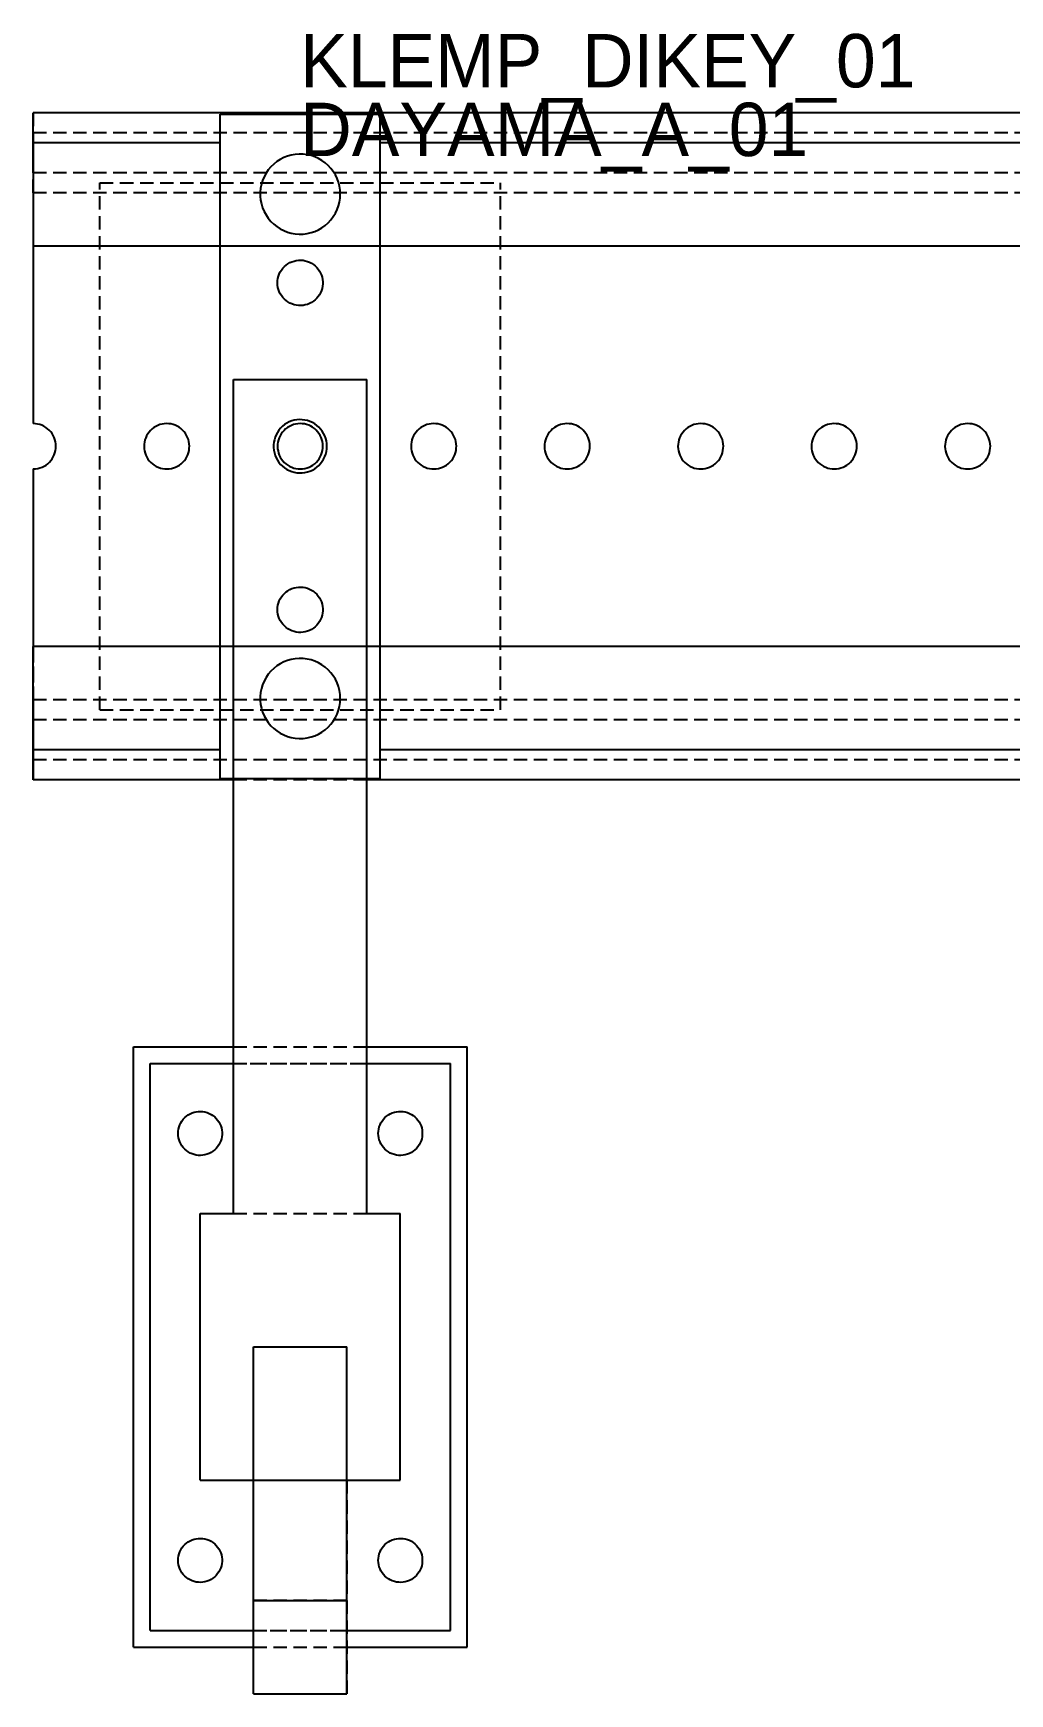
# Model space of a CAD drawing. Header units: metres. Extents: x -200 to 3000, y -1652 to 380.
# Drawn here: x 150 to 296.3, y -187 to 61.9 of the extents above; entities that cross this region are included whole.
import ezdxf

# ---------------------------------------------------------------- set-up
doc = ezdxf.new("R2010")
doc.units = ezdxf.units.M
doc.linetypes.add('DASHED2', pattern=[3, 2, -1])
for name, color, linetype in [('GIZLI', 8, 'DASHED2'), ('GORUNEN', 7, 'Continuous'), ('TEGET', 9, 'Continuous'), ('YAZI', 3, 'Continuous')]:
    doc.layers.add(name, color=color, linetype=linetype)

msp = doc.modelspace()

# ---------------------------------------------------------------- linework, layer by layer
at = {"layer": 'GIZLI'}
for points in [[(150, 47), (150, 50)], [(2090, 50), (150, 50)], [(150, 50), (150, 47)], [(150, 50), (150, 46.514)], [(150, 47), (150, 50)], [(150, 50), (150, 46.514)], [(2090, 50), (150, 50)], [(2090, 50), (150, 50)], [(150, 50), (150, 47)], [(150, 50), (150, 45.5)], [(178, -49.8), (178, 49.8)], [(178, 49.8), (202, 49.8)], [(202, -49.8), (202, 49.8)], [(2090, 47), (150, 47)], [(150, 45.5), (150, 47)], [(2090, 47), (150, 47)], [(150, 47), (150, 45.838)], [(2090, 47), (150, 47)], [(150, 45.838), (150, 47)], [(150, 47), (150, 45.5)], [(2090, 47), (150, 47)], [(150, 45.838), (150, 46.514)], [(150, 43.711), (150, 46.514)], [(150, 46.514), (150, 43.711)], [(150, 46.514), (150, 45.838)], [(150, 45.838), (150, 43.035)], [(150, 43.035), (150, 45.838)], [(150, 45.5), (150, 30)], [(150, 45.5), (150, 30)], [(150, 45.5), (150, 3.4)], [(150, 43.711), (150, 43.035)], [(150, 43.711), (150, 43.035)], [(150, 43.711), (150, 41)], [(150, 41), (150, 43.711)], [(150, 43.035), (150, 38)], [(150, 38), (150, 43.035)], [(196, 37.8), (195.97, 38.397), (195.881, 38.989), (195.733, 39.569), (195.529, 40.131), (195.269, 40.67), (194.957, 41.18), (194.596, 41.657), (194.189, 42.095), (193.741, 42.491), (193.255, 42.84), (192.737, 43.139), (192.192, 43.385), (191.625, 43.576), (191.042, 43.709), (190.448, 43.783), (189.85, 43.798), (189.254, 43.753), (188.665, 43.65), (188.089, 43.488), (187.532, 43.269), (187, 42.996), (186.498, 42.672), (186.03, 42.299), (185.602, 41.881), (185.217, 41.423), (184.88, 40.929), (184.594, 40.403), (184.362, 39.852), (184.186, 39.281), (184.067, 38.694), (184.007, 38.099), (184.007, 37.501), (184.067, 36.906), (184.186, 36.319), (184.362, 35.748), (184.594, 35.197), (184.88, 34.671), (185.217, 34.177), (185.602, 33.719), (186.03, 33.301), (186.498, 32.928), (187, 32.604), (187.532, 32.331), (188.089, 32.112), (188.665, 31.95), (189.254, 31.847), (189.85, 31.802), (190.448, 31.817), (191.042, 31.891), (191.625, 32.024), (192.192, 32.215), (192.737, 32.461), (193.255, 32.76), (193.741, 33.109), (194.189, 33.505), (194.596, 33.943), (194.957, 34.42), (195.269, 34.93), (195.529, 35.469), (195.733, 36.031), (195.881, 36.611), (195.97, 37.203), (196, 37.8)], [(196, 37.8), (195.97, 38.397), (195.881, 38.989), (195.733, 39.569), (195.529, 40.131), (195.269, 40.67), (194.957, 41.18), (194.596, 41.657), (194.189, 42.095), (193.741, 42.491), (193.255, 42.84), (192.737, 43.139), (192.192, 43.385), (191.625, 43.576), (191.042, 43.709), (190.448, 43.783), (189.85, 43.798), (189.254, 43.753), (188.665, 43.65), (188.089, 43.488), (187.532, 43.269), (187, 42.996), (186.498, 42.672), (186.03, 42.299), (185.602, 41.881), (185.217, 41.423), (184.88, 40.929), (184.594, 40.403), (184.362, 39.852), (184.186, 39.281), (184.067, 38.694), (184.007, 38.099), (184.007, 37.501), (184.067, 36.906), (184.186, 36.319), (184.362, 35.748), (184.594, 35.197), (184.88, 34.671), (185.217, 34.177), (185.602, 33.719), (186.03, 33.301), (186.498, 32.928), (187, 32.604), (187.532, 32.331), (188.089, 32.112), (188.665, 31.95), (189.254, 31.847), (189.85, 31.802), (190.448, 31.817), (191.042, 31.891), (191.625, 32.024), (192.192, 32.215), (192.737, 32.461), (193.255, 32.76), (193.741, 33.109), (194.189, 33.505), (194.596, 33.943), (194.957, 34.42), (195.269, 34.93), (195.529, 35.469), (195.733, 36.031), (195.881, 36.611), (195.97, 37.203), (196, 37.8)], [(2090, 41), (150, 41)], [(2090, 38), (150, 38)], [(160, -39.5), (160, 39.5)], [(160, -39.5), (160, 39.5)], [(160, 39.5), (220, 39.5)], [(160, 39.5), (220, 39.5)], [(220, -39.5), (220, 39.5)], [(220, -39.5), (220, 39.5)], [(2090, 30), (150, 30)], [(202, 30), (178, 30)], [(186.6, 24.5), (186.617, 24.839), (186.667, 25.174), (186.751, 25.502), (186.867, 25.821), (187.014, 26.126), (187.191, 26.415), (187.395, 26.685), (187.626, 26.934), (187.88, 27.158), (188.155, 27.356), (188.449, 27.526), (188.758, 27.665), (189.079, 27.773), (189.41, 27.848), (189.746, 27.89), (190.085, 27.899), (190.423, 27.874), (190.757, 27.815), (191.083, 27.723), (191.398, 27.599), (191.7, 27.444), (191.985, 27.261), (192.25, 27.049), (192.492, 26.813), (192.71, 26.553), (192.901, 26.273), (193.063, 25.975), (193.195, 25.663), (193.295, 25.339), (193.362, 25.007), (193.396, 24.669), (193.396, 24.331), (193.362, 23.993), (193.295, 23.661), (193.195, 23.337), (193.063, 23.025), (192.901, 22.727), (192.71, 22.447), (192.492, 22.187), (192.25, 21.951), (191.985, 21.739), (191.7, 21.556), (191.398, 21.401), (191.083, 21.277), (190.757, 21.185), (190.423, 21.126), (190.085, 21.101), (189.746, 21.11), (189.41, 21.152), (189.079, 21.227), (188.758, 21.335), (188.449, 21.474), (188.155, 21.644), (187.88, 21.842), (187.626, 22.066), (187.395, 22.315), (187.191, 22.585), (187.014, 22.874), (186.867, 23.179), (186.751, 23.498), (186.667, 23.826), (186.617, 24.161), (186.6, 24.5)], [(186.6, 24.5), (186.617, 24.839), (186.667, 25.174), (186.751, 25.502), (186.867, 25.821), (187.014, 26.126), (187.191, 26.415), (187.395, 26.685), (187.626, 26.934), (187.88, 27.158), (188.155, 27.356), (188.449, 27.526), (188.758, 27.665), (189.079, 27.773), (189.41, 27.848), (189.746, 27.89), (190.085, 27.899), (190.423, 27.874), (190.757, 27.815), (191.083, 27.723), (191.398, 27.599), (191.7, 27.444), (191.985, 27.261), (192.25, 27.049), (192.492, 26.813), (192.71, 26.553), (192.901, 26.273), (193.063, 25.975), (193.195, 25.663), (193.295, 25.339), (193.362, 25.007), (193.396, 24.669), (193.396, 24.331), (193.362, 23.993), (193.295, 23.661), (193.195, 23.337), (193.063, 23.025), (192.901, 22.727), (192.71, 22.447), (192.492, 22.187), (192.25, 21.951), (191.985, 21.739), (191.7, 21.556), (191.398, 21.401), (191.083, 21.277), (190.757, 21.185), (190.423, 21.126), (190.085, 21.101), (189.746, 21.11), (189.41, 21.152), (189.079, 21.227), (188.758, 21.335), (188.449, 21.474), (188.155, 21.644), (187.88, 21.842), (187.626, 22.066), (187.395, 22.315), (187.191, 22.585), (187.014, 22.874), (186.867, 23.179), (186.751, 23.498), (186.667, 23.826), (186.617, 24.161), (186.6, 24.5)], [(180, -115), (180, 10)], [(180, 10), (200, 10)], [(200, -115), (200, 10)], [(151.63, -2.984), (151.914, -2.81), (152.179, -2.61), (152.424, -2.385), (152.645, -2.136), (152.841, -1.868), (153.01, -1.581), (153.15, -1.28), (153.26, -0.966), (153.339, -0.643), (153.385, -0.314), (153.4, 0.018), (153.382, 0.35), (153.331, 0.679), (153.249, 1.001), (153.136, 1.314), (152.993, 1.614), (152.821, 1.898), (152.622, 2.165), (152.398, 2.411), (152.151, 2.633), (151.883, 2.831), (151.598, 3.001), (151.297, 3.143), (150.984, 3.255), (150.661, 3.335), (150.332, 3.384), (150, 3.4)], [(168.37, 2.984), (168.085, 2.81), (167.819, 2.608), (167.574, 2.382), (167.352, 2.133), (167.156, 1.863), (166.987, 1.575), (166.847, 1.272), (166.738, 0.957), (166.659, 0.633), (166.613, 0.302), (166.6, -0.031), (166.62, -0.364), (166.672, -0.694), (166.756, -1.017), (166.871, -1.33), (167.016, -1.63), (167.19, -1.915), (167.392, -2.181), (167.618, -2.426), (167.867, -2.648), (168.137, -2.844), (168.425, -3.013), (168.728, -3.153), (169.043, -3.262), (169.367, -3.341), (169.698, -3.387), (170.031, -3.4), (170.364, -3.38), (170.694, -3.328), (171.017, -3.244), (171.33, -3.129), (171.63, -2.984)], [(171.63, -2.984), (171.915, -2.81), (172.181, -2.608), (172.426, -2.382), (172.648, -2.133), (172.844, -1.863), (173.013, -1.575), (173.153, -1.272), (173.262, -0.957), (173.341, -0.633), (173.387, -0.302), (173.4, 0.031), (173.38, 0.364), (173.328, 0.694), (173.244, 1.017), (173.129, 1.33), (172.984, 1.63), (172.81, 1.915), (172.608, 2.181), (172.382, 2.426), (172.133, 2.648), (171.863, 2.844), (171.575, 3.013), (171.272, 3.153), (170.957, 3.262), (170.633, 3.341), (170.302, 3.387), (169.969, 3.4), (169.636, 3.38), (169.306, 3.328), (168.983, 3.244), (168.67, 3.129), (168.37, 2.984)], [(194, 0), (193.98, 0.398), (193.921, 0.793), (193.822, 1.179), (193.686, 1.554), (193.513, 1.913), (193.305, 2.253), (193.064, 2.571), (192.793, 2.863), (192.494, 3.127), (192.17, 3.36), (191.825, 3.559), (191.461, 3.723), (191.083, 3.85), (190.695, 3.939), (190.299, 3.989), (189.9, 3.999), (189.503, 3.969), (189.11, 3.9), (188.726, 3.792), (188.355, 3.646), (188, 3.464), (187.665, 3.248), (187.353, 2.999), (187.068, 2.721), (186.811, 2.415), (186.587, 2.086), (186.396, 1.736), (186.241, 1.368), (186.124, 0.987), (186.045, 0.596), (186.005, 0.199), (186.005, -0.199), (186.045, -0.596), (186.124, -0.987), (186.241, -1.368), (186.396, -1.736), (186.587, -2.086), (186.811, -2.415), (187.068, -2.721), (187.353, -2.999), (187.665, -3.248), (188, -3.464), (188.355, -3.646), (188.726, -3.792), (189.11, -3.9), (189.503, -3.969), (189.9, -3.999), (190.299, -3.989), (190.695, -3.939), (191.083, -3.85), (191.461, -3.723), (191.825, -3.559), (192.17, -3.36), (192.494, -3.127), (192.793, -2.863), (193.064, -2.571), (193.305, -2.253), (193.513, -1.913), (193.686, -1.554), (193.822, -1.179), (193.921, -0.793), (193.98, -0.398), (194, 0)], [(194, 0), (193.98, 0.398), (193.921, 0.793), (193.822, 1.179), (193.686, 1.554), (193.513, 1.913), (193.305, 2.253), (193.064, 2.571), (192.793, 2.863), (192.494, 3.127), (192.17, 3.36), (191.825, 3.559), (191.461, 3.723), (191.083, 3.85), (190.695, 3.939), (190.299, 3.989), (189.9, 3.999), (189.503, 3.969), (189.11, 3.9), (188.726, 3.792), (188.355, 3.646), (188, 3.464), (187.665, 3.248), (187.353, 2.999), (187.068, 2.721), (186.811, 2.415), (186.587, 2.086), (186.396, 1.736), (186.241, 1.368), (186.124, 0.987), (186.045, 0.596), (186.005, 0.199), (186.005, -0.199), (186.045, -0.596), (186.124, -0.987), (186.241, -1.368), (186.396, -1.736), (186.587, -2.086), (186.811, -2.415), (187.068, -2.721), (187.353, -2.999), (187.665, -3.248), (188, -3.464), (188.355, -3.646), (188.726, -3.792), (189.11, -3.9), (189.503, -3.969), (189.9, -3.999), (190.299, -3.989), (190.695, -3.939), (191.083, -3.85), (191.461, -3.723), (191.825, -3.559), (192.17, -3.36), (192.494, -3.127), (192.793, -2.863), (193.064, -2.571), (193.305, -2.253), (193.513, -1.913), (193.686, -1.554), (193.822, -1.179), (193.921, -0.793), (193.98, -0.398), (194, 0)], [(188.37, 2.984), (188.085, 2.81), (187.819, 2.608), (187.574, 2.382), (187.352, 2.133), (187.156, 1.863), (186.987, 1.575), (186.847, 1.272), (186.738, 0.957), (186.659, 0.633), (186.613, 0.302), (186.6, -0.031), (186.62, -0.364), (186.672, -0.694), (186.756, -1.017), (186.871, -1.33), (187.016, -1.63), (187.19, -1.915), (187.392, -2.181), (187.618, -2.426), (187.867, -2.648), (188.137, -2.844), (188.425, -3.013), (188.728, -3.153), (189.043, -3.262), (189.367, -3.341), (189.698, -3.387), (190.031, -3.4), (190.364, -3.38), (190.694, -3.328), (191.017, -3.244), (191.33, -3.129), (191.63, -2.984)], [(188.37, 2.984), (188.085, 2.81), (187.819, 2.608), (187.574, 2.382), (187.352, 2.133), (187.156, 1.863), (186.987, 1.575), (186.847, 1.272), (186.738, 0.957), (186.659, 0.633), (186.613, 0.302), (186.6, -0.031), (186.62, -0.364), (186.672, -0.694), (186.756, -1.017), (186.871, -1.33), (187.016, -1.63), (187.19, -1.915), (187.392, -2.181), (187.618, -2.426), (187.867, -2.648), (188.137, -2.844), (188.425, -3.013), (188.728, -3.153), (189.043, -3.262), (189.367, -3.341), (189.698, -3.387), (190.031, -3.4), (190.364, -3.38), (190.694, -3.328), (191.017, -3.244), (191.33, -3.129), (191.63, -2.984)], [(191.63, -2.984), (191.915, -2.81), (192.181, -2.608), (192.426, -2.382), (192.648, -2.133), (192.844, -1.863), (193.013, -1.575), (193.153, -1.272), (193.262, -0.957), (193.341, -0.633), (193.387, -0.302), (193.4, 0.031), (193.38, 0.364), (193.328, 0.694), (193.244, 1.017), (193.129, 1.33), (192.984, 1.63), (192.81, 1.915), (192.608, 2.181), (192.382, 2.426), (192.133, 2.648), (191.863, 2.844), (191.575, 3.013), (191.272, 3.153), (190.957, 3.262), (190.633, 3.341), (190.302, 3.387), (189.969, 3.4), (189.636, 3.38), (189.306, 3.328), (188.983, 3.244), (188.67, 3.129), (188.37, 2.984)], [(191.63, -2.984), (191.915, -2.81), (192.181, -2.608), (192.426, -2.382), (192.648, -2.133), (192.844, -1.863), (193.013, -1.575), (193.153, -1.272), (193.262, -0.957), (193.341, -0.633), (193.387, -0.302), (193.4, 0.031), (193.38, 0.364), (193.328, 0.694), (193.244, 1.017), (193.129, 1.33), (192.984, 1.63), (192.81, 1.915), (192.608, 2.181), (192.382, 2.426), (192.133, 2.648), (191.863, 2.844), (191.575, 3.013), (191.272, 3.153), (190.957, 3.262), (190.633, 3.341), (190.302, 3.387), (189.969, 3.4), (189.636, 3.38), (189.306, 3.328), (188.983, 3.244), (188.67, 3.129), (188.37, 2.984)], [(208.37, 2.984), (208.085, 2.81), (207.819, 2.608), (207.574, 2.382), (207.352, 2.133), (207.156, 1.863), (206.987, 1.575), (206.847, 1.272), (206.738, 0.957), (206.659, 0.633), (206.613, 0.302), (206.6, -0.031), (206.62, -0.364), (206.672, -0.694), (206.756, -1.017), (206.871, -1.33), (207.016, -1.63), (207.19, -1.915), (207.392, -2.181), (207.618, -2.426), (207.867, -2.648), (208.137, -2.844), (208.425, -3.013), (208.728, -3.153), (209.043, -3.262), (209.367, -3.341), (209.698, -3.387), (210.031, -3.4), (210.364, -3.38), (210.694, -3.328), (211.017, -3.244), (211.33, -3.129), (211.63, -2.984)], [(211.63, -2.984), (211.915, -2.81), (212.181, -2.608), (212.426, -2.382), (212.648, -2.133), (212.844, -1.863), (213.013, -1.575), (213.153, -1.272), (213.262, -0.957), (213.341, -0.633), (213.387, -0.302), (213.4, 0.031), (213.38, 0.364), (213.328, 0.694), (213.244, 1.017), (213.129, 1.33), (212.984, 1.63), (212.81, 1.915), (212.608, 2.181), (212.382, 2.426), (212.133, 2.648), (211.863, 2.844), (211.575, 3.013), (211.272, 3.153), (210.957, 3.262), (210.633, 3.341), (210.302, 3.387), (209.969, 3.4), (209.636, 3.38), (209.306, 3.328), (208.983, 3.244), (208.67, 3.129), (208.37, 2.984)], [(228.37, 2.984), (228.085, 2.81), (227.819, 2.608), (227.574, 2.382), (227.352, 2.133), (227.156, 1.863), (226.987, 1.575), (226.847, 1.272), (226.738, 0.957), (226.659, 0.633), (226.613, 0.302), (226.6, -0.031), (226.62, -0.364), (226.672, -0.694), (226.756, -1.017), (226.871, -1.33), (227.016, -1.63), (227.19, -1.915), (227.392, -2.181), (227.618, -2.426), (227.867, -2.648), (228.137, -2.844), (228.425, -3.013), (228.728, -3.153), (229.043, -3.262), (229.367, -3.341), (229.698, -3.387), (230.031, -3.4), (230.364, -3.38), (230.694, -3.328), (231.017, -3.244), (231.33, -3.129), (231.63, -2.984)], [(231.63, -2.984), (231.915, -2.81), (232.181, -2.608), (232.426, -2.382), (232.648, -2.133), (232.844, -1.863), (233.013, -1.575), (233.153, -1.272), (233.262, -0.957), (233.341, -0.633), (233.387, -0.302), (233.4, 0.031), (233.38, 0.364), (233.328, 0.694), (233.244, 1.017), (233.129, 1.33), (232.984, 1.63), (232.81, 1.915), (232.608, 2.181), (232.382, 2.426), (232.133, 2.648), (231.863, 2.844), (231.575, 3.013), (231.272, 3.153), (230.957, 3.262), (230.633, 3.341), (230.302, 3.387), (229.969, 3.4), (229.636, 3.38), (229.306, 3.328), (228.983, 3.244), (228.67, 3.129), (228.37, 2.984)], [(248.37, 2.984), (248.085, 2.81), (247.819, 2.608), (247.574, 2.382), (247.352, 2.133), (247.156, 1.863), (246.987, 1.575), (246.847, 1.272), (246.738, 0.957), (246.659, 0.633), (246.613, 0.302), (246.6, -0.031), (246.62, -0.364), (246.672, -0.694), (246.756, -1.017), (246.871, -1.33), (247.016, -1.63), (247.19, -1.915), (247.392, -2.181), (247.618, -2.426), (247.867, -2.648), (248.137, -2.844), (248.425, -3.013), (248.728, -3.153), (249.043, -3.262), (249.367, -3.341), (249.698, -3.387), (250.031, -3.4), (250.364, -3.38), (250.694, -3.328), (251.017, -3.244), (251.33, -3.129), (251.63, -2.984)], [(251.63, -2.984), (251.915, -2.81), (252.181, -2.608), (252.426, -2.382), (252.648, -2.133), (252.844, -1.863), (253.013, -1.575), (253.153, -1.272), (253.262, -0.957), (253.341, -0.633), (253.387, -0.302), (253.4, 0.031), (253.38, 0.364), (253.328, 0.694), (253.244, 1.017), (253.129, 1.33), (252.984, 1.63), (252.81, 1.915), (252.608, 2.181), (252.382, 2.426), (252.133, 2.648), (251.863, 2.844), (251.575, 3.013), (251.272, 3.153), (250.957, 3.262), (250.633, 3.341), (250.302, 3.387), (249.969, 3.4), (249.636, 3.38), (249.306, 3.328), (248.983, 3.244), (248.67, 3.129), (248.37, 2.984)], [(268.37, 2.984), (268.085, 2.81), (267.819, 2.608), (267.574, 2.382), (267.352, 2.133), (267.156, 1.863), (266.987, 1.575), (266.847, 1.272), (266.738, 0.957), (266.659, 0.633), (266.613, 0.302), (266.6, -0.031), (266.62, -0.364), (266.672, -0.694), (266.756, -1.017), (266.871, -1.33), (267.016, -1.63), (267.19, -1.915), (267.392, -2.181), (267.618, -2.426), (267.867, -2.648), (268.137, -2.844), (268.425, -3.013), (268.728, -3.153), (269.043, -3.262), (269.367, -3.341), (269.698, -3.387), (270.031, -3.4), (270.364, -3.38), (270.694, -3.328), (271.017, -3.244), (271.33, -3.129), (271.63, -2.984)], [(271.63, -2.984), (271.915, -2.81), (272.181, -2.608), (272.426, -2.382), (272.648, -2.133), (272.844, -1.863), (273.013, -1.575), (273.153, -1.272), (273.262, -0.957), (273.341, -0.633), (273.387, -0.302), (273.4, 0.031), (273.38, 0.364), (273.328, 0.694), (273.244, 1.017), (273.129, 1.33), (272.984, 1.63), (272.81, 1.915), (272.608, 2.181), (272.382, 2.426), (272.133, 2.648), (271.863, 2.844), (271.575, 3.013), (271.272, 3.153), (270.957, 3.262), (270.633, 3.341), (270.302, 3.387), (269.969, 3.4), (269.636, 3.38), (269.306, 3.328), (268.983, 3.244), (268.67, 3.129), (268.37, 2.984)], [(288.37, 2.984), (288.085, 2.81), (287.819, 2.608), (287.574, 2.382), (287.352, 2.133), (287.156, 1.863), (286.987, 1.575), (286.847, 1.272), (286.738, 0.957), (286.659, 0.633), (286.613, 0.302), (286.6, -0.031), (286.62, -0.364), (286.672, -0.694), (286.756, -1.017), (286.871, -1.33), (287.016, -1.63), (287.19, -1.915), (287.392, -2.181), (287.618, -2.426), (287.867, -2.648), (288.137, -2.844), (288.425, -3.013), (288.728, -3.153), (289.043, -3.262), (289.367, -3.341), (289.698, -3.387), (290.031, -3.4), (290.364, -3.38), (290.694, -3.328), (291.017, -3.244), (291.33, -3.129), (291.63, -2.984)], [(291.63, -2.984), (291.915, -2.81), (292.181, -2.608), (292.426, -2.382), (292.648, -2.133), (292.844, -1.863), (293.013, -1.575), (293.153, -1.272), (293.262, -0.957), (293.341, -0.633), (293.387, -0.302), (293.4, 0.031), (293.38, 0.364), (293.328, 0.694), (293.244, 1.017), (293.129, 1.33), (292.984, 1.63), (292.81, 1.915), (292.608, 2.181), (292.382, 2.426), (292.133, 2.648), (291.863, 2.844), (291.575, 3.013), (291.272, 3.153), (290.957, 3.262), (290.633, 3.341), (290.302, 3.387), (289.969, 3.4), (289.636, 3.38), (289.306, 3.328), (288.983, 3.244), (288.67, 3.129), (288.37, 2.984)], [(150, -3.4), (150.339, -3.383), (150.675, -3.332), (151.005, -3.248), (151.324, -3.132), (151.63, -2.984)], [(150, -3.4), (150, -45.5)], [(186.6, -24.5), (186.617, -24.161), (186.667, -23.826), (186.751, -23.498), (186.867, -23.179), (187.014, -22.874), (187.191, -22.585), (187.395, -22.315), (187.626, -22.066), (187.88, -21.842), (188.155, -21.644), (188.449, -21.474), (188.758, -21.335), (189.079, -21.227), (189.41, -21.152), (189.746, -21.11), (190.085, -21.101), (190.423, -21.126), (190.757, -21.185), (191.083, -21.277), (191.398, -21.401), (191.7, -21.556), (191.985, -21.739), (192.25, -21.951), (192.492, -22.187), (192.71, -22.447), (192.901, -22.727), (193.063, -23.025), (193.195, -23.337), (193.295, -23.661), (193.362, -23.993), (193.396, -24.331), (193.396, -24.669), (193.362, -25.007), (193.295, -25.339), (193.195, -25.663), (193.063, -25.975), (192.901, -26.273), (192.71, -26.553), (192.492, -26.813), (192.25, -27.049), (191.985, -27.261), (191.7, -27.444), (191.398, -27.599), (191.083, -27.723), (190.757, -27.815), (190.423, -27.874), (190.085, -27.899), (189.746, -27.89), (189.41, -27.848), (189.079, -27.773), (188.758, -27.665), (188.449, -27.526), (188.155, -27.356), (187.88, -27.158), (187.626, -26.934), (187.395, -26.685), (187.191, -26.415), (187.014, -26.126), (186.867, -25.821), (186.751, -25.502), (186.667, -25.174), (186.617, -24.839), (186.6, -24.5)], [(186.6, -24.5), (186.617, -24.161), (186.667, -23.826), (186.751, -23.498), (186.867, -23.179), (187.014, -22.874), (187.191, -22.585), (187.395, -22.315), (187.626, -22.066), (187.88, -21.842), (188.155, -21.644), (188.449, -21.474), (188.758, -21.335), (189.079, -21.227), (189.41, -21.152), (189.746, -21.11), (190.085, -21.101), (190.423, -21.126), (190.757, -21.185), (191.083, -21.277), (191.398, -21.401), (191.7, -21.556), (191.985, -21.739), (192.25, -21.951), (192.492, -22.187), (192.71, -22.447), (192.901, -22.727), (193.063, -23.025), (193.195, -23.337), (193.295, -23.661), (193.362, -23.993), (193.396, -24.331), (193.396, -24.669), (193.362, -25.007), (193.295, -25.339), (193.195, -25.663), (193.063, -25.975), (192.901, -26.273), (192.71, -26.553), (192.492, -26.813), (192.25, -27.049), (191.985, -27.261), (191.7, -27.444), (191.398, -27.599), (191.083, -27.723), (190.757, -27.815), (190.423, -27.874), (190.085, -27.899), (189.746, -27.89), (189.41, -27.848), (189.079, -27.773), (188.758, -27.665), (188.449, -27.526), (188.155, -27.356), (187.88, -27.158), (187.626, -26.934), (187.395, -26.685), (187.191, -26.415), (187.014, -26.126), (186.867, -25.821), (186.751, -25.502), (186.667, -25.174), (186.617, -24.839), (186.6, -24.5)], [(150, -45.5), (150, -30)], [(2090, -30), (150, -30)], [(150, -30), (150, -45.5)], [(202, -30), (178, -30)], [(196, -37.8), (195.97, -37.203), (195.881, -36.611), (195.733, -36.031), (195.529, -35.469), (195.269, -34.93), (194.957, -34.42), (194.596, -33.943), (194.189, -33.505), (193.741, -33.109), (193.255, -32.76), (192.737, -32.461), (192.192, -32.215), (191.625, -32.024), (191.042, -31.891), (190.448, -31.817), (189.85, -31.802), (189.254, -31.847), (188.665, -31.95), (188.089, -32.112), (187.532, -32.331), (187, -32.604), (186.498, -32.928), (186.03, -33.301), (185.602, -33.719), (185.217, -34.177), (184.88, -34.671), (184.594, -35.197), (184.362, -35.748), (184.186, -36.319), (184.067, -36.906), (184.007, -37.501), (184.007, -38.099), (184.067, -38.694), (184.186, -39.281), (184.362, -39.852), (184.594, -40.403), (184.88, -40.929), (185.217, -41.423), (185.602, -41.881), (186.03, -42.299), (186.498, -42.672), (187, -42.996), (187.532, -43.269), (188.089, -43.488), (188.665, -43.65), (189.254, -43.753), (189.85, -43.798), (190.448, -43.783), (191.042, -43.709), (191.625, -43.576), (192.192, -43.385), (192.737, -43.139), (193.255, -42.84), (193.741, -42.491), (194.189, -42.095), (194.596, -41.657), (194.957, -41.18), (195.269, -40.67), (195.529, -40.131), (195.733, -39.569), (195.881, -38.989), (195.97, -38.397), (196, -37.8)], [(196, -37.8), (195.97, -37.203), (195.881, -36.611), (195.733, -36.031), (195.529, -35.469), (195.269, -34.93), (194.957, -34.42), (194.596, -33.943), (194.189, -33.505), (193.741, -33.109), (193.255, -32.76), (192.737, -32.461), (192.192, -32.215), (191.625, -32.024), (191.042, -31.891), (190.448, -31.817), (189.85, -31.802), (189.254, -31.847), (188.665, -31.95), (188.089, -32.112), (187.532, -32.331), (187, -32.604), (186.498, -32.928), (186.03, -33.301), (185.602, -33.719), (185.217, -34.177), (184.88, -34.671), (184.594, -35.197), (184.362, -35.748), (184.186, -36.319), (184.067, -36.906), (184.007, -37.501), (184.007, -38.099), (184.067, -38.694), (184.186, -39.281), (184.362, -39.852), (184.594, -40.403), (184.88, -40.929), (185.217, -41.423), (185.602, -41.881), (186.03, -42.299), (186.498, -42.672), (187, -42.996), (187.532, -43.269), (188.089, -43.488), (188.665, -43.65), (189.254, -43.753), (189.85, -43.798), (190.448, -43.783), (191.042, -43.709), (191.625, -43.576), (192.192, -43.385), (192.737, -43.139), (193.255, -42.84), (193.741, -42.491), (194.189, -42.095), (194.596, -41.657), (194.957, -41.18), (195.269, -40.67), (195.529, -40.131), (195.733, -39.569), (195.881, -38.989), (195.97, -38.397), (196, -37.8)], [(150, -43.035), (150, -38)], [(150, -38), (150, -43.035)], [(2090, -38), (150, -38)], [(160, -39.5), (220, -39.5)], [(160, -39.5), (220, -39.5)], [(150, -43.711), (150, -41)], [(150, -41), (150, -43.711)], [(2090, -41), (150, -41)], [(150, -43.035), (150, -43.711)], [(150, -45.838), (150, -43.035)], [(150, -43.711), (150, -43.035)], [(150, -43.035), (150, -45.838)], [(150, -46.514), (150, -43.711)], [(150, -43.711), (150, -46.514)], [(150, -47), (150, -45.5)], [(150, -45.5), (150, -47)], [(150, -45.5), (150, -50)], [(150, -45.838), (150, -46.514)], [(150, -45.838), (150, -46.514)], [(150, -47), (150, -45.838)], [(150, -47), (150, -45.838)], [(150, -50), (150, -46.514)], [(150, -50), (150, -46.514)], [(150, -47), (150, -50)], [(2090, -47), (150, -47)], [(2090, -47), (150, -47)], [(150, -47), (150, -50)], [(2090, -47), (150, -47)], [(150, -47), (150, -50)], [(2090, -47), (150, -47)], [(150, -47), (150, -50)], [(2090, -50), (150, -50)], [(2090, -50), (150, -50)], [(178, -49.8), (202, -49.8)], [(180, -49.8), (200, -49.8)], [(200, -50), (180, -50)], [(200, -50), (180, -50)], [(165, -180), (165, -90)], [(165, -90), (215, -90)], [(180, -90), (200, -90)], [(215, -180), (215, -90)], [(167.5, -177.5), (167.5, -92.5)], [(167.5, -92.5), (212.5, -92.5)], [(180, -92.5), (200, -92.5)], [(212.5, -177.5), (212.5, -92.5)], [(171.7, -103), (171.716, -102.671), (171.765, -102.346), (171.847, -102.027), (171.959, -101.718), (172.102, -101.422), (172.273, -101.141), (172.472, -100.879), (172.696, -100.638), (172.942, -100.42), (173.21, -100.228), (173.495, -100.063), (173.794, -99.928), (174.106, -99.823), (174.427, -99.75), (174.753, -99.709), (175.082, -99.701), (175.41, -99.726), (175.734, -99.783), (176.051, -99.872), (176.357, -99.992), (176.65, -100.142), (176.926, -100.321), (177.184, -100.526), (177.419, -100.755), (177.631, -101.007), (177.816, -101.279), (177.973, -101.568), (178.101, -101.871), (178.198, -102.186), (178.263, -102.508), (178.296, -102.836), (178.296, -103.164), (178.263, -103.492), (178.198, -103.814), (178.101, -104.129), (177.973, -104.432), (177.816, -104.721), (177.631, -104.993), (177.419, -105.245), (177.184, -105.474), (176.926, -105.679), (176.65, -105.858), (176.357, -106.008), (176.051, -106.128), (175.734, -106.217), (175.41, -106.274), (175.082, -106.299), (174.753, -106.291), (174.427, -106.25), (174.106, -106.177), (173.794, -106.072), (173.495, -105.937), (173.21, -105.772), (172.942, -105.58), (172.696, -105.362), (172.472, -105.121), (172.273, -104.859), (172.102, -104.578), (171.959, -104.282), (171.847, -103.973), (171.765, -103.654), (171.716, -103.329), (171.7, -103)], [(201.7, -103), (201.716, -102.671), (201.765, -102.346), (201.847, -102.027), (201.959, -101.718), (202.102, -101.422), (202.273, -101.141), (202.472, -100.879), (202.696, -100.638), (202.942, -100.42), (203.21, -100.228), (203.495, -100.063), (203.794, -99.928), (204.106, -99.823), (204.427, -99.75), (204.753, -99.709), (205.082, -99.701), (205.41, -99.726), (205.734, -99.783), (206.051, -99.872), (206.357, -99.992), (206.65, -100.142), (206.926, -100.321), (207.184, -100.526), (207.419, -100.755), (207.631, -101.007), (207.816, -101.279), (207.973, -101.568), (208.101, -101.871), (208.198, -102.186), (208.263, -102.508), (208.296, -102.836), (208.296, -103.164), (208.263, -103.492), (208.198, -103.814), (208.101, -104.129), (207.973, -104.432), (207.816, -104.721), (207.631, -104.993), (207.419, -105.245), (207.184, -105.474), (206.926, -105.679), (206.65, -105.858), (206.357, -106.008), (206.051, -106.128), (205.734, -106.217), (205.41, -106.274), (205.082, -106.299), (204.753, -106.291), (204.427, -106.25), (204.106, -106.177), (203.794, -106.072), (203.495, -105.937), (203.21, -105.772), (202.942, -105.58), (202.696, -105.362), (202.472, -105.121), (202.273, -104.859), (202.102, -104.578), (201.959, -104.282), (201.847, -103.973), (201.765, -103.654), (201.716, -103.329), (201.7, -103)], [(175, -155), (175, -115)], [(180, -115), (200, -115)], [(180, -115), (200, -115)], [(205, -155), (205, -115)], [(183, -135), (197, -135)], [(183, -155), (183, -135)], [(197, -155), (197, -135)], [(175, -155), (205, -155)], [(183, -155), (197, -155)], [(183, -187), (183, -155)], [(197, -155), (197, -187)], [(171.7, -167), (171.716, -166.671), (171.765, -166.346), (171.847, -166.027), (171.959, -165.718), (172.102, -165.422), (172.273, -165.141), (172.472, -164.879), (172.696, -164.638), (172.942, -164.42), (173.21, -164.228), (173.495, -164.063), (173.794, -163.928), (174.106, -163.823), (174.427, -163.75), (174.753, -163.709), (175.082, -163.701), (175.41, -163.726), (175.734, -163.783), (176.051, -163.872), (176.357, -163.992), (176.65, -164.142), (176.926, -164.321), (177.184, -164.526), (177.419, -164.755), (177.631, -165.007), (177.816, -165.279), (177.973, -165.568), (178.101, -165.871), (178.198, -166.186), (178.263, -166.508), (178.296, -166.836), (178.296, -167.164), (178.263, -167.492), (178.198, -167.814), (178.101, -168.129), (177.973, -168.432), (177.816, -168.721), (177.631, -168.993), (177.419, -169.245), (177.184, -169.474), (176.926, -169.679), (176.65, -169.858), (176.357, -170.008), (176.051, -170.128), (175.734, -170.217), (175.41, -170.274), (175.082, -170.299), (174.753, -170.291), (174.427, -170.25), (174.106, -170.177), (173.794, -170.072), (173.495, -169.937), (173.21, -169.772), (172.942, -169.58), (172.696, -169.362), (172.472, -169.121), (172.273, -168.859), (172.102, -168.578), (171.959, -168.282), (171.847, -167.973), (171.765, -167.654), (171.716, -167.329), (171.7, -167)], [(201.7, -167), (201.716, -166.671), (201.765, -166.346), (201.847, -166.027), (201.959, -165.718), (202.102, -165.422), (202.273, -165.141), (202.472, -164.879), (202.696, -164.638), (202.942, -164.42), (203.21, -164.228), (203.495, -164.063), (203.794, -163.928), (204.106, -163.823), (204.427, -163.75), (204.753, -163.709), (205.082, -163.701), (205.41, -163.726), (205.734, -163.783), (206.051, -163.872), (206.357, -163.992), (206.65, -164.142), (206.926, -164.321), (207.184, -164.526), (207.419, -164.755), (207.631, -165.007), (207.816, -165.279), (207.973, -165.568), (208.101, -165.871), (208.198, -166.186), (208.263, -166.508), (208.296, -166.836), (208.296, -167.164), (208.263, -167.492), (208.198, -167.814), (208.101, -168.129), (207.973, -168.432), (207.816, -168.721), (207.631, -168.993), (207.419, -169.245), (207.184, -169.474), (206.926, -169.679), (206.65, -169.858), (206.357, -170.008), (206.051, -170.128), (205.734, -170.217), (205.41, -170.274), (205.082, -170.299), (204.753, -170.291), (204.427, -170.25), (204.106, -170.177), (203.794, -170.072), (203.495, -169.937), (203.21, -169.772), (202.942, -169.58), (202.696, -169.362), (202.472, -169.121), (202.273, -168.859), (202.102, -168.578), (201.959, -168.282), (201.847, -167.973), (201.765, -167.654), (201.716, -167.329), (201.7, -167)], [(197, -173), (183, -173)], [(167.5, -177.5), (212.5, -177.5)], [(183, -177.5), (197, -177.5)], [(165, -180), (215, -180)], [(183, -180), (197, -180)], [(183, -187), (197, -187)]]:
    msp.add_lwpolyline(points, dxfattribs=at)
at = {"layer": 'GORUNEN'}
for points in [[(150, 45.5), (150, 50)], [(2087, 50), (150, 50)], [(178, -49.8), (178, 49.8)], [(178, 49.8), (202, 49.8)], [(202, -49.8), (202, 49.8)], [(150, 45.5), (150, 30)], [(178, 30), (150, 30)], [(150, 30), (150, 3.4)], [(1081.5, 30), (202, 30)], [(180, -115), (180, 10)], [(180, 10), (200, 10)], [(200, -115), (200, 10)], [(151.63, -2.984), (151.914, -2.81), (152.179, -2.61), (152.424, -2.385), (152.645, -2.136), (152.841, -1.868), (153.01, -1.581), (153.15, -1.28), (153.26, -0.966), (153.339, -0.643), (153.385, -0.314), (153.4, 0.018), (153.382, 0.35), (153.331, 0.679), (153.249, 1.001), (153.136, 1.314), (152.993, 1.614), (152.821, 1.898), (152.622, 2.165), (152.398, 2.411), (152.151, 2.633), (151.883, 2.831), (151.598, 3.001), (151.297, 3.143), (150.984, 3.255), (150.661, 3.335), (150.332, 3.384), (150, 3.4)], [(168.37, 2.984), (168.085, 2.81), (167.819, 2.608), (167.574, 2.382), (167.352, 2.133), (167.156, 1.863), (166.987, 1.575), (166.847, 1.272), (166.738, 0.957), (166.659, 0.633), (166.613, 0.302), (166.6, -0.031), (166.62, -0.364), (166.672, -0.694), (166.756, -1.017), (166.871, -1.33), (167.016, -1.63), (167.19, -1.915), (167.392, -2.181), (167.618, -2.426), (167.867, -2.648), (168.137, -2.844), (168.425, -3.013), (168.728, -3.153), (169.043, -3.262), (169.367, -3.341), (169.698, -3.387), (170.031, -3.4), (170.364, -3.38), (170.694, -3.328), (171.017, -3.244), (171.33, -3.129), (171.63, -2.984)], [(171.63, -2.984), (171.915, -2.81), (172.181, -2.608), (172.426, -2.382), (172.648, -2.133), (172.844, -1.863), (173.013, -1.575), (173.153, -1.272), (173.262, -0.957), (173.341, -0.633), (173.387, -0.302), (173.4, 0.031), (173.38, 0.364), (173.328, 0.694), (173.244, 1.017), (173.129, 1.33), (172.984, 1.63), (172.81, 1.915), (172.608, 2.181), (172.382, 2.426), (172.133, 2.648), (171.863, 2.844), (171.575, 3.013), (171.272, 3.153), (170.957, 3.262), (170.633, 3.341), (170.302, 3.387), (169.969, 3.4), (169.636, 3.38), (169.306, 3.328), (168.983, 3.244), (168.67, 3.129), (168.37, 2.984)], [(208.37, 2.984), (208.085, 2.81), (207.819, 2.608), (207.574, 2.382), (207.352, 2.133), (207.156, 1.863), (206.987, 1.575), (206.847, 1.272), (206.738, 0.957), (206.659, 0.633), (206.613, 0.302), (206.6, -0.031), (206.62, -0.364), (206.672, -0.694), (206.756, -1.017), (206.871, -1.33), (207.016, -1.63), (207.19, -1.915), (207.392, -2.181), (207.618, -2.426), (207.867, -2.648), (208.137, -2.844), (208.425, -3.013), (208.728, -3.153), (209.043, -3.262), (209.367, -3.341), (209.698, -3.387), (210.031, -3.4), (210.364, -3.38), (210.694, -3.328), (211.017, -3.244), (211.33, -3.129), (211.63, -2.984)], [(211.63, -2.984), (211.915, -2.81), (212.181, -2.608), (212.426, -2.382), (212.648, -2.133), (212.844, -1.863), (213.013, -1.575), (213.153, -1.272), (213.262, -0.957), (213.341, -0.633), (213.387, -0.302), (213.4, 0.031), (213.38, 0.364), (213.328, 0.694), (213.244, 1.017), (213.129, 1.33), (212.984, 1.63), (212.81, 1.915), (212.608, 2.181), (212.382, 2.426), (212.133, 2.648), (211.863, 2.844), (211.575, 3.013), (211.272, 3.153), (210.957, 3.262), (210.633, 3.341), (210.302, 3.387), (209.969, 3.4), (209.636, 3.38), (209.306, 3.328), (208.983, 3.244), (208.67, 3.129), (208.37, 2.984)], [(228.37, 2.984), (228.085, 2.81), (227.819, 2.608), (227.574, 2.382), (227.352, 2.133), (227.156, 1.863), (226.987, 1.575), (226.847, 1.272), (226.738, 0.957), (226.659, 0.633), (226.613, 0.302), (226.6, -0.031), (226.62, -0.364), (226.672, -0.694), (226.756, -1.017), (226.871, -1.33), (227.016, -1.63), (227.19, -1.915), (227.392, -2.181), (227.618, -2.426), (227.867, -2.648), (228.137, -2.844), (228.425, -3.013), (228.728, -3.153), (229.043, -3.262), (229.367, -3.341), (229.698, -3.387), (230.031, -3.4), (230.364, -3.38), (230.694, -3.328), (231.017, -3.244), (231.33, -3.129), (231.63, -2.984)], [(231.63, -2.984), (231.915, -2.81), (232.181, -2.608), (232.426, -2.382), (232.648, -2.133), (232.844, -1.863), (233.013, -1.575), (233.153, -1.272), (233.262, -0.957), (233.341, -0.633), (233.387, -0.302), (233.4, 0.031), (233.38, 0.364), (233.328, 0.694), (233.244, 1.017), (233.129, 1.33), (232.984, 1.63), (232.81, 1.915), (232.608, 2.181), (232.382, 2.426), (232.133, 2.648), (231.863, 2.844), (231.575, 3.013), (231.272, 3.153), (230.957, 3.262), (230.633, 3.341), (230.302, 3.387), (229.969, 3.4), (229.636, 3.38), (229.306, 3.328), (228.983, 3.244), (228.67, 3.129), (228.37, 2.984)], [(248.37, 2.984), (248.085, 2.81), (247.819, 2.608), (247.574, 2.382), (247.352, 2.133), (247.156, 1.863), (246.987, 1.575), (246.847, 1.272), (246.738, 0.957), (246.659, 0.633), (246.613, 0.302), (246.6, -0.031), (246.62, -0.364), (246.672, -0.694), (246.756, -1.017), (246.871, -1.33), (247.016, -1.63), (247.19, -1.915), (247.392, -2.181), (247.618, -2.426), (247.867, -2.648), (248.137, -2.844), (248.425, -3.013), (248.728, -3.153), (249.043, -3.262), (249.367, -3.341), (249.698, -3.387), (250.031, -3.4), (250.364, -3.38), (250.694, -3.328), (251.017, -3.244), (251.33, -3.129), (251.63, -2.984)], [(251.63, -2.984), (251.915, -2.81), (252.181, -2.608), (252.426, -2.382), (252.648, -2.133), (252.844, -1.863), (253.013, -1.575), (253.153, -1.272), (253.262, -0.957), (253.341, -0.633), (253.387, -0.302), (253.4, 0.031), (253.38, 0.364), (253.328, 0.694), (253.244, 1.017), (253.129, 1.33), (252.984, 1.63), (252.81, 1.915), (252.608, 2.181), (252.382, 2.426), (252.133, 2.648), (251.863, 2.844), (251.575, 3.013), (251.272, 3.153), (250.957, 3.262), (250.633, 3.341), (250.302, 3.387), (249.969, 3.4), (249.636, 3.38), (249.306, 3.328), (248.983, 3.244), (248.67, 3.129), (248.37, 2.984)], [(268.37, 2.984), (268.085, 2.81), (267.819, 2.608), (267.574, 2.382), (267.352, 2.133), (267.156, 1.863), (266.987, 1.575), (266.847, 1.272), (266.738, 0.957), (266.659, 0.633), (266.613, 0.302), (266.6, -0.031), (266.62, -0.364), (266.672, -0.694), (266.756, -1.017), (266.871, -1.33), (267.016, -1.63), (267.19, -1.915), (267.392, -2.181), (267.618, -2.426), (267.867, -2.648), (268.137, -2.844), (268.425, -3.013), (268.728, -3.153), (269.043, -3.262), (269.367, -3.341), (269.698, -3.387), (270.031, -3.4), (270.364, -3.38), (270.694, -3.328), (271.017, -3.244), (271.33, -3.129), (271.63, -2.984)], [(271.63, -2.984), (271.915, -2.81), (272.181, -2.608), (272.426, -2.382), (272.648, -2.133), (272.844, -1.863), (273.013, -1.575), (273.153, -1.272), (273.262, -0.957), (273.341, -0.633), (273.387, -0.302), (273.4, 0.031), (273.38, 0.364), (273.328, 0.694), (273.244, 1.017), (273.129, 1.33), (272.984, 1.63), (272.81, 1.915), (272.608, 2.181), (272.382, 2.426), (272.133, 2.648), (271.863, 2.844), (271.575, 3.013), (271.272, 3.153), (270.957, 3.262), (270.633, 3.341), (270.302, 3.387), (269.969, 3.4), (269.636, 3.38), (269.306, 3.328), (268.983, 3.244), (268.67, 3.129), (268.37, 2.984)], [(288.37, 2.984), (288.085, 2.81), (287.819, 2.608), (287.574, 2.382), (287.352, 2.133), (287.156, 1.863), (286.987, 1.575), (286.847, 1.272), (286.738, 0.957), (286.659, 0.633), (286.613, 0.302), (286.6, -0.031), (286.62, -0.364), (286.672, -0.694), (286.756, -1.017), (286.871, -1.33), (287.016, -1.63), (287.19, -1.915), (287.392, -2.181), (287.618, -2.426), (287.867, -2.648), (288.137, -2.844), (288.425, -3.013), (288.728, -3.153), (289.043, -3.262), (289.367, -3.341), (289.698, -3.387), (290.031, -3.4), (290.364, -3.38), (290.694, -3.328), (291.017, -3.244), (291.33, -3.129), (291.63, -2.984)], [(291.63, -2.984), (291.915, -2.81), (292.181, -2.608), (292.426, -2.382), (292.648, -2.133), (292.844, -1.863), (293.013, -1.575), (293.153, -1.272), (293.262, -0.957), (293.341, -0.633), (293.387, -0.302), (293.4, 0.031), (293.38, 0.364), (293.328, 0.694), (293.244, 1.017), (293.129, 1.33), (292.984, 1.63), (292.81, 1.915), (292.608, 2.181), (292.382, 2.426), (292.133, 2.648), (291.863, 2.844), (291.575, 3.013), (291.272, 3.153), (290.957, 3.262), (290.633, 3.341), (290.302, 3.387), (289.969, 3.4), (289.636, 3.38), (289.306, 3.328), (288.983, 3.244), (288.67, 3.129), (288.37, 2.984)], [(150, -3.4), (150.339, -3.383), (150.675, -3.332), (151.005, -3.248), (151.324, -3.132), (151.63, -2.984)], [(150, -3.4), (150, -30)], [(178, -30), (150, -30)], [(150, -45.5), (150, -30)], [(1081.5, -30), (202, -30)], [(150, -50), (150, -45.5)], [(180, -50), (150, -50)], [(180, -50), (150, -50)], [(178, -49.8), (180, -49.8)], [(200, -49.8), (202, -49.8)], [(1083.5, -50), (200, -50)], [(1083.5, -50), (200, -50)], [(165, -180), (165, -90)], [(165, -90), (180, -90)], [(200, -90), (215, -90)], [(215, -180), (215, -90)], [(167.5, -177.5), (167.5, -92.5)], [(167.5, -92.5), (180, -92.5)], [(200, -92.5), (212.5, -92.5)], [(212.5, -177.5), (212.5, -92.5)], [(171.7, -103), (171.716, -102.671), (171.765, -102.346), (171.847, -102.027), (171.959, -101.718), (172.102, -101.422), (172.273, -101.141), (172.472, -100.879), (172.696, -100.638), (172.942, -100.42), (173.21, -100.228), (173.495, -100.063), (173.794, -99.928), (174.106, -99.823), (174.427, -99.75), (174.753, -99.709), (175.082, -99.701), (175.41, -99.726), (175.734, -99.783), (176.051, -99.872), (176.357, -99.992), (176.65, -100.142), (176.926, -100.321), (177.184, -100.526), (177.419, -100.755), (177.631, -101.007), (177.816, -101.279), (177.973, -101.568), (178.101, -101.871), (178.198, -102.186), (178.263, -102.508), (178.296, -102.836), (178.296, -103.164), (178.263, -103.492), (178.198, -103.814), (178.101, -104.129), (177.973, -104.432), (177.816, -104.721), (177.631, -104.993), (177.419, -105.245), (177.184, -105.474), (176.926, -105.679), (176.65, -105.858), (176.357, -106.008), (176.051, -106.128), (175.734, -106.217), (175.41, -106.274), (175.082, -106.299), (174.753, -106.291), (174.427, -106.25), (174.106, -106.177), (173.794, -106.072), (173.495, -105.937), (173.21, -105.772), (172.942, -105.58), (172.696, -105.362), (172.472, -105.121), (172.273, -104.859), (172.102, -104.578), (171.959, -104.282), (171.847, -103.973), (171.765, -103.654), (171.716, -103.329), (171.7, -103)], [(201.7, -103), (201.716, -102.671), (201.765, -102.346), (201.847, -102.027), (201.959, -101.718), (202.102, -101.422), (202.273, -101.141), (202.472, -100.879), (202.696, -100.638), (202.942, -100.42), (203.21, -100.228), (203.495, -100.063), (203.794, -99.928), (204.106, -99.823), (204.427, -99.75), (204.753, -99.709), (205.082, -99.701), (205.41, -99.726), (205.734, -99.783), (206.051, -99.872), (206.357, -99.992), (206.65, -100.142), (206.926, -100.321), (207.184, -100.526), (207.419, -100.755), (207.631, -101.007), (207.816, -101.279), (207.973, -101.568), (208.101, -101.871), (208.198, -102.186), (208.263, -102.508), (208.296, -102.836), (208.296, -103.164), (208.263, -103.492), (208.198, -103.814), (208.101, -104.129), (207.973, -104.432), (207.816, -104.721), (207.631, -104.993), (207.419, -105.245), (207.184, -105.474), (206.926, -105.679), (206.65, -105.858), (206.357, -106.008), (206.051, -106.128), (205.734, -106.217), (205.41, -106.274), (205.082, -106.299), (204.753, -106.291), (204.427, -106.25), (204.106, -106.177), (203.794, -106.072), (203.495, -105.937), (203.21, -105.772), (202.942, -105.58), (202.696, -105.362), (202.472, -105.121), (202.273, -104.859), (202.102, -104.578), (201.959, -104.282), (201.847, -103.973), (201.765, -103.654), (201.716, -103.329), (201.7, -103)], [(175, -115), (180, -115)], [(175, -115), (180, -115)], [(175, -155), (175, -115)], [(200, -115), (205, -115)], [(200, -115), (205, -115)], [(205, -155), (205, -115)], [(183, -135), (197, -135)], [(183, -173), (183, -135)], [(197, -173), (197, -135)], [(175, -155), (183, -155)], [(197, -155), (205, -155)], [(171.7, -167), (171.716, -166.671), (171.765, -166.346), (171.847, -166.027), (171.959, -165.718), (172.102, -165.422), (172.273, -165.141), (172.472, -164.879), (172.696, -164.638), (172.942, -164.42), (173.21, -164.228), (173.495, -164.063), (173.794, -163.928), (174.106, -163.823), (174.427, -163.75), (174.753, -163.709), (175.082, -163.701), (175.41, -163.726), (175.734, -163.783), (176.051, -163.872), (176.357, -163.992), (176.65, -164.142), (176.926, -164.321), (177.184, -164.526), (177.419, -164.755), (177.631, -165.007), (177.816, -165.279), (177.973, -165.568), (178.101, -165.871), (178.198, -166.186), (178.263, -166.508), (178.296, -166.836), (178.296, -167.164), (178.263, -167.492), (178.198, -167.814), (178.101, -168.129), (177.973, -168.432), (177.816, -168.721), (177.631, -168.993), (177.419, -169.245), (177.184, -169.474), (176.926, -169.679), (176.65, -169.858), (176.357, -170.008), (176.051, -170.128), (175.734, -170.217), (175.41, -170.274), (175.082, -170.299), (174.753, -170.291), (174.427, -170.25), (174.106, -170.177), (173.794, -170.072), (173.495, -169.937), (173.21, -169.772), (172.942, -169.58), (172.696, -169.362), (172.472, -169.121), (172.273, -168.859), (172.102, -168.578), (171.959, -168.282), (171.847, -167.973), (171.765, -167.654), (171.716, -167.329), (171.7, -167)], [(201.7, -167), (201.716, -166.671), (201.765, -166.346), (201.847, -166.027), (201.959, -165.718), (202.102, -165.422), (202.273, -165.141), (202.472, -164.879), (202.696, -164.638), (202.942, -164.42), (203.21, -164.228), (203.495, -164.063), (203.794, -163.928), (204.106, -163.823), (204.427, -163.75), (204.753, -163.709), (205.082, -163.701), (205.41, -163.726), (205.734, -163.783), (206.051, -163.872), (206.357, -163.992), (206.65, -164.142), (206.926, -164.321), (207.184, -164.526), (207.419, -164.755), (207.631, -165.007), (207.816, -165.279), (207.973, -165.568), (208.101, -165.871), (208.198, -166.186), (208.263, -166.508), (208.296, -166.836), (208.296, -167.164), (208.263, -167.492), (208.198, -167.814), (208.101, -168.129), (207.973, -168.432), (207.816, -168.721), (207.631, -168.993), (207.419, -169.245), (207.184, -169.474), (206.926, -169.679), (206.65, -169.858), (206.357, -170.008), (206.051, -170.128), (205.734, -170.217), (205.41, -170.274), (205.082, -170.299), (204.753, -170.291), (204.427, -170.25), (204.106, -170.177), (203.794, -170.072), (203.495, -169.937), (203.21, -169.772), (202.942, -169.58), (202.696, -169.362), (202.472, -169.121), (202.273, -168.859), (202.102, -168.578), (201.959, -168.282), (201.847, -167.973), (201.765, -167.654), (201.716, -167.329), (201.7, -167)], [(183, -187), (183, -173)], [(183, -173), (197, -173)], [(197, -187), (197, -173)], [(167.5, -177.5), (183, -177.5)], [(197, -177.5), (212.5, -177.5)], [(165, -180), (183, -180)], [(197, -180), (215, -180)], [(183, -187), (197, -187)]]:
    msp.add_lwpolyline(points, dxfattribs=at)
at = {"layer": 'TEGET'}
for points in [[(178, 45.5), (150, 45.5)], [(1081.5, 45.5), (202, 45.5)], [(178, -45.5), (150, -45.5)], [(1081.5, -45.5), (202, -45.5)]]:
    msp.add_lwpolyline(points, dxfattribs=at)

# ---------------------------------------------------------------- texts
at = {"layer": 'YAZI'}
for s, p in [('KLEMP_DIKEY_01', (190, 53.8)), ('DAYAMA_A_01', (190, 43.5))]:
    msp.add_text(s, height=8, dxfattribs=at).set_placement(p)

doc.saveas('drawing.dxf')
